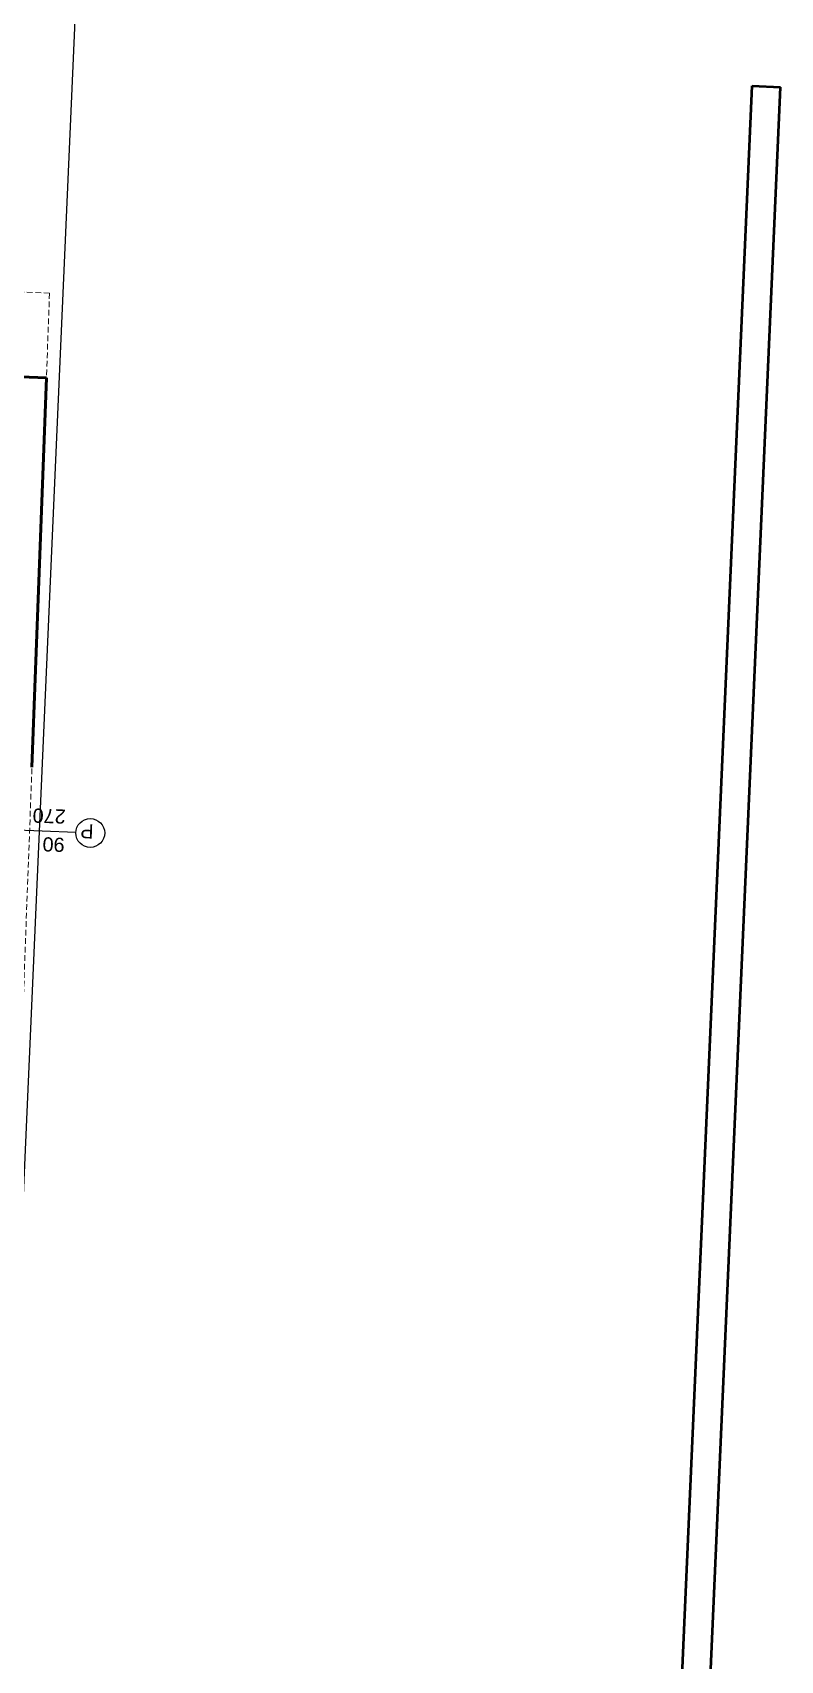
# Model space of a CAD drawing. Header units: centimetres. Extents: x 63871 to 181827, y -95930 to 42199.
# Drawn here: x 156656 to 157185, y 26930 to 28079 of the extents above; entities that cross this region are included whole.
import ezdxf

# ---------------------------------------------------------------- set-up
doc = ezdxf.new("R2010")
doc.units = ezdxf.units.CM
doc.linetypes.add('11-021_500-SatisOfisi_220512$0${ Diamond }', pattern=[12, 4, -2, 2, 2, -2])
for name, color, linetype, lineweight in [('A-WALL', 12, 'Continuous', 50), ('İz DÜŞÜMÜ', 7, '11-021_500-SatisOfisi_220512$0${ Diamond }', 18), ('OLUK', 222, 'Continuous', 15), ('PARSEL SINIRI', 12, 'Continuous', 50), ('ÇEKME MESAFESİ', 5, 'Continuous', 25)]:
    doc.layers.add(name, color=color, linetype=linetype, lineweight=lineweight)
doc.layers.add('Bitirme - Duvar', color=7, linetype='Continuous')
doc.styles.add('OLUŞTURULMUŞ_STİL_1', font='Arial.ttf')

# ---------------------------------------------------------------- blocks, each defined once
blk = doc.blocks.new('HRD')
at = {"layer": 'A-WALL', "lineweight": 53}
for p, q in [((153819.6, 35417.5), (153819.6, 35692.5)), ((153869.8, 35417.5), (153819.6, 35417.5))]:
    blk.add_line(p, q, dxfattribs=at)
at = {"layer": 'Bitirme - Duvar', "color": 161, "linetype": 'Continuous', "lineweight": 25}
blk.add_line((153786.9, 35737.5), (153834.4, 35737.5), dxfattribs=at)
blk.add_circle((153776.7, 35737.5), 10.2, dxfattribs=at)
at = {"layer": 'İz DÜŞÜMÜ'}
blk.add_lwpolyline([(153819.6, 36347.5), (154419.6, 36347.5), (154419.6, 35292.5), (154159.6, 35292.5), (154159.6, 35357.5), (153819.6, 35357.5), (153819.6, 36347.5)], dxfattribs=at)
at = {"layer": 'Bitirme - Duvar', "linetype": 'Continuous', "char_height": 10, "attachment_point": 7, "style": 'OLUŞTURULMUŞ_STİL_1'}
for s, insert in [('\\A1;P', (153774.4, 35731.4)), ('\\A1;90', (153794.5, 35741.5)), ('\\A1;270', (153794.5, 35721.5))]:
    blk.add_mtext(s, dxfattribs=dict(at, insert=insert))
blk = doc.blocks.new('yerleşim planı')
at = {"layer": 'PARSEL SINIRI'}
blk.add_line((736.2, 11859.1), (756.2, 11858.2), dxfattribs=at)
for points in [[(607.9, 8945.7), (736.2, 11859.1)], [(627.9, 8944.8), (756.2, 11858.2)]]:
    blk.add_lwpolyline(points, dxfattribs=at)
at = {"layer": 'ÇEKME MESAFESİ'}
blk.add_lwpolyline([(-40.8, 5105.4), (273.3, 12259), (441.1, 16103.9), (540.6, 18375.8), (609, 19935.4), (690.2, 21784.8), (634.2, 21857.2), (-544.7, 22109.6), (-620.1, 22142.8), (-3351.2, 23343.1), (-5431, 23015.7), (-6402.4, 20015.9), (-7155.9, 17689.8), (-7622.6, 16249.1), (-8469.2, 13634.5), (-9179.7, 11507.4), (-10271.3, 8561.4)], dxfattribs=at)
at = {"rotation": 177.873189238168}
blk.add_blockref('HRD', (155265.5, 41337.5), dxfattribs=at)

msp = doc.modelspace()

# ---------------------------------------------------------------- block references
at = {"layer": 'OLUK'}
msp.add_blockref('yerleşim planı', (156428.8, 16182.6), dxfattribs=at)

doc.saveas('drawing.dxf')
